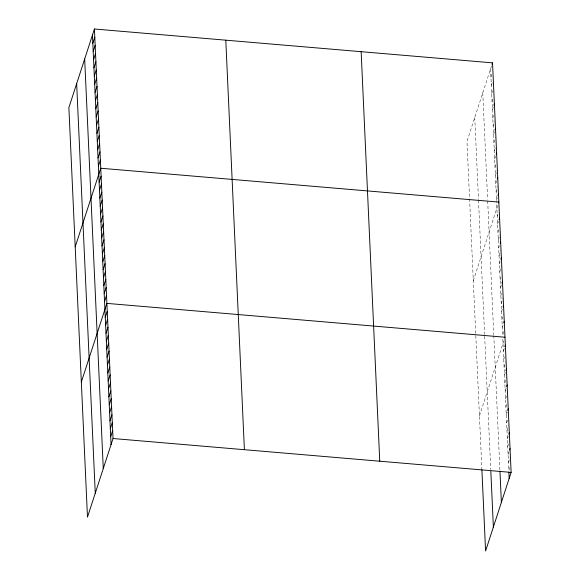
<?xml version="1.0" encoding="UTF-8"?>
<svg xmlns="http://www.w3.org/2000/svg" width="580" height="580" viewBox="0 0 580 580"><rect width="100%" height="100%" fill="white"/><g stroke="black" fill="none" stroke-linecap="round" stroke-linejoin="round"><path stroke-width="0.43" stroke-dasharray="2.9 2.17" d="M491.536 65.881L466.973 141.476L481.849 468.858M490.926 77.097L491.905 74.073M491.296 85.289L492.282 82.266M491.673 93.481L493.391 88.189M492.043 101.674L493.022 98.644M492.413 109.859L493.892 105.321M492.79 118.052L493.768 115.028M493.159 126.244L494.878 120.952M493.529 134.437L494.515 131.406M493.906 142.622L495.625 137.329M494.276 150.815L495.255 147.791M494.646 159.007L496.125 154.469M495.015 167.192L496.001 164.169M495.392 175.385L497.111 170.092M495.762 183.577L496.748 180.554M496.132 191.77L497.858 186.47M496.509 199.955L497.241 197.686M473.302 280.713L498.597 202.855M497.241 216.101L497.981 213.832M497.604 224.047L499.075 219.508M497.966 232L498.698 229.731M498.322 239.946L500.047 234.654M498.684 247.899L499.423 245.63M499.046 255.845L500.765 250.553M499.409 263.798L500.149 261.529M499.772 271.744L501.49 266.452M500.127 279.698L500.866 277.428M500.489 287.644L501.968 283.105M500.852 295.597L501.591 293.328M501.214 303.543L502.933 298.25M501.577 311.496L502.309 309.227M501.939 319.442L503.658 314.15M502.295 327.395L503.034 325.126M503.889 331.557L502.657 335.341L496.654 203.232M479.442 415.86L503.759 341.025M503.382 351.241L504.854 346.702M503.745 359.194L504.477 356.925M504.1 367.14L505.825 361.848M504.462 375.093L505.448 372.063M504.825 383.039L506.543 377.747M505.187 390.992L506.166 387.962M505.55 398.938L507.268 393.646M505.912 406.892L506.891 403.861M506.267 414.838L507.747 410.299M506.63 422.791L507.616 419.76M506.992 430.737L508.711 425.445M507.355 438.69L508.334 435.66M507.717 446.636L509.436 441.344M508.073 454.589L509.059 451.559M508.435 462.536L510.161 457.243M509.784 467.458L508.798 470.489L502.816 338.872M490.557 68.911L496.618 202.413M482.77 92.858L487.613 199.332M487.686 200.97L493.754 334.558M493.798 335.443L499.931 470.583M474.759 117.53L478.478 199.433M478.514 200.252L484.612 334.493M484.691 336.262L490.752 469.64"/><path stroke-width="0.87" d="M94.417 29L68.875 107.619L87.478 517.142L113.028 438.524L94.417 29L492.522 62.858L511.125 472.381L485.583 551L481.893 469.735M92.822 43.239L94.794 37.192M93.199 51.431L95.163 45.378M93.569 59.624L95.533 53.57M93.938 67.817L95.91 61.763M94.315 76.002L96.28 69.955M94.685 84.194L96.65 78.141M95.055 92.387L97.027 86.333M95.432 100.572L97.397 94.525M95.801 108.764L97.766 102.718M96.171 116.957L98.143 110.903M96.548 125.15L98.513 119.096M96.918 133.335L98.883 127.288M97.288 141.527L99.252 135.474M97.665 149.72L99.629 143.666M98.034 157.912L99.999 151.858M98.404 166.097L100.369 160.051M75.197 246.855L100.746 168.236L498.843 202.094M99.136 182.236L101.109 176.19M99.499 190.189L101.464 184.135M99.862 198.135L101.826 192.089M100.224 206.088L102.189 200.035M100.587 214.035L102.551 207.988M100.949 221.988L102.914 215.934M101.304 229.934L103.276 223.887M101.667 237.887L103.631 231.833M102.029 245.833L103.994 239.786M102.392 253.786L104.356 247.732M102.754 261.732L104.719 255.686M103.109 269.685L105.081 263.632M103.472 277.632L105.437 271.585M103.834 285.585L105.799 279.531M104.197 293.531L106.162 287.484M104.559 301.484L106.524 295.43M81.338 381.995L106.887 303.383L504.984 337.241M105.277 317.383L107.242 311.329M105.64 325.329L107.604 319.283M106.002 333.282L107.967 327.229M106.365 341.228L108.329 335.182M106.727 349.182L108.692 343.128M107.082 357.128L109.054 351.081M107.445 365.081L109.41 359.027M107.807 373.027L109.772 366.981M108.17 380.98L110.135 374.926M108.532 388.926L110.497 382.88M108.888 396.879L110.86 390.826M109.25 404.825L111.215 398.779M109.613 412.779L111.578 406.725M109.975 420.725L111.94 414.678M110.338 428.678L112.302 422.624M110.7 436.624L112.665 430.577M492.028 64.373L492.522 62.858M493.892 105.321L494.377 103.813M495.008 129.898L495.494 128.383M496.125 154.469L496.611 152.953M497.241 179.039L497.727 177.524M497.981 195.417L498.474 193.908M499.075 219.508L499.568 217.993M500.163 243.361L500.649 241.845M500.881 259.26L501.374 257.745M501.968 283.105L502.454 281.59M503.048 306.958L503.541 305.442M503.774 322.857L504.266 321.342M504.854 346.702L505.347 345.187M505.941 370.555L506.427 369.039M506.659 386.454L507.152 384.939M507.747 410.299L508.239 408.784M508.827 434.152L509.32 432.637M509.552 450.051L510.045 448.536M113.028 438.524L511.125 472.381M508.877 472.25L509.16 478.435M499.974 471.467L501.381 502.382M490.832 471.409L493.363 527.053M361.144 51.685L379.755 461.209M225.794 40.172L244.398 449.696M92.452 35.054L111.055 444.577M84.673 59L103.276 468.524M76.654 83.672L95.258 493.196"/></g></svg>
